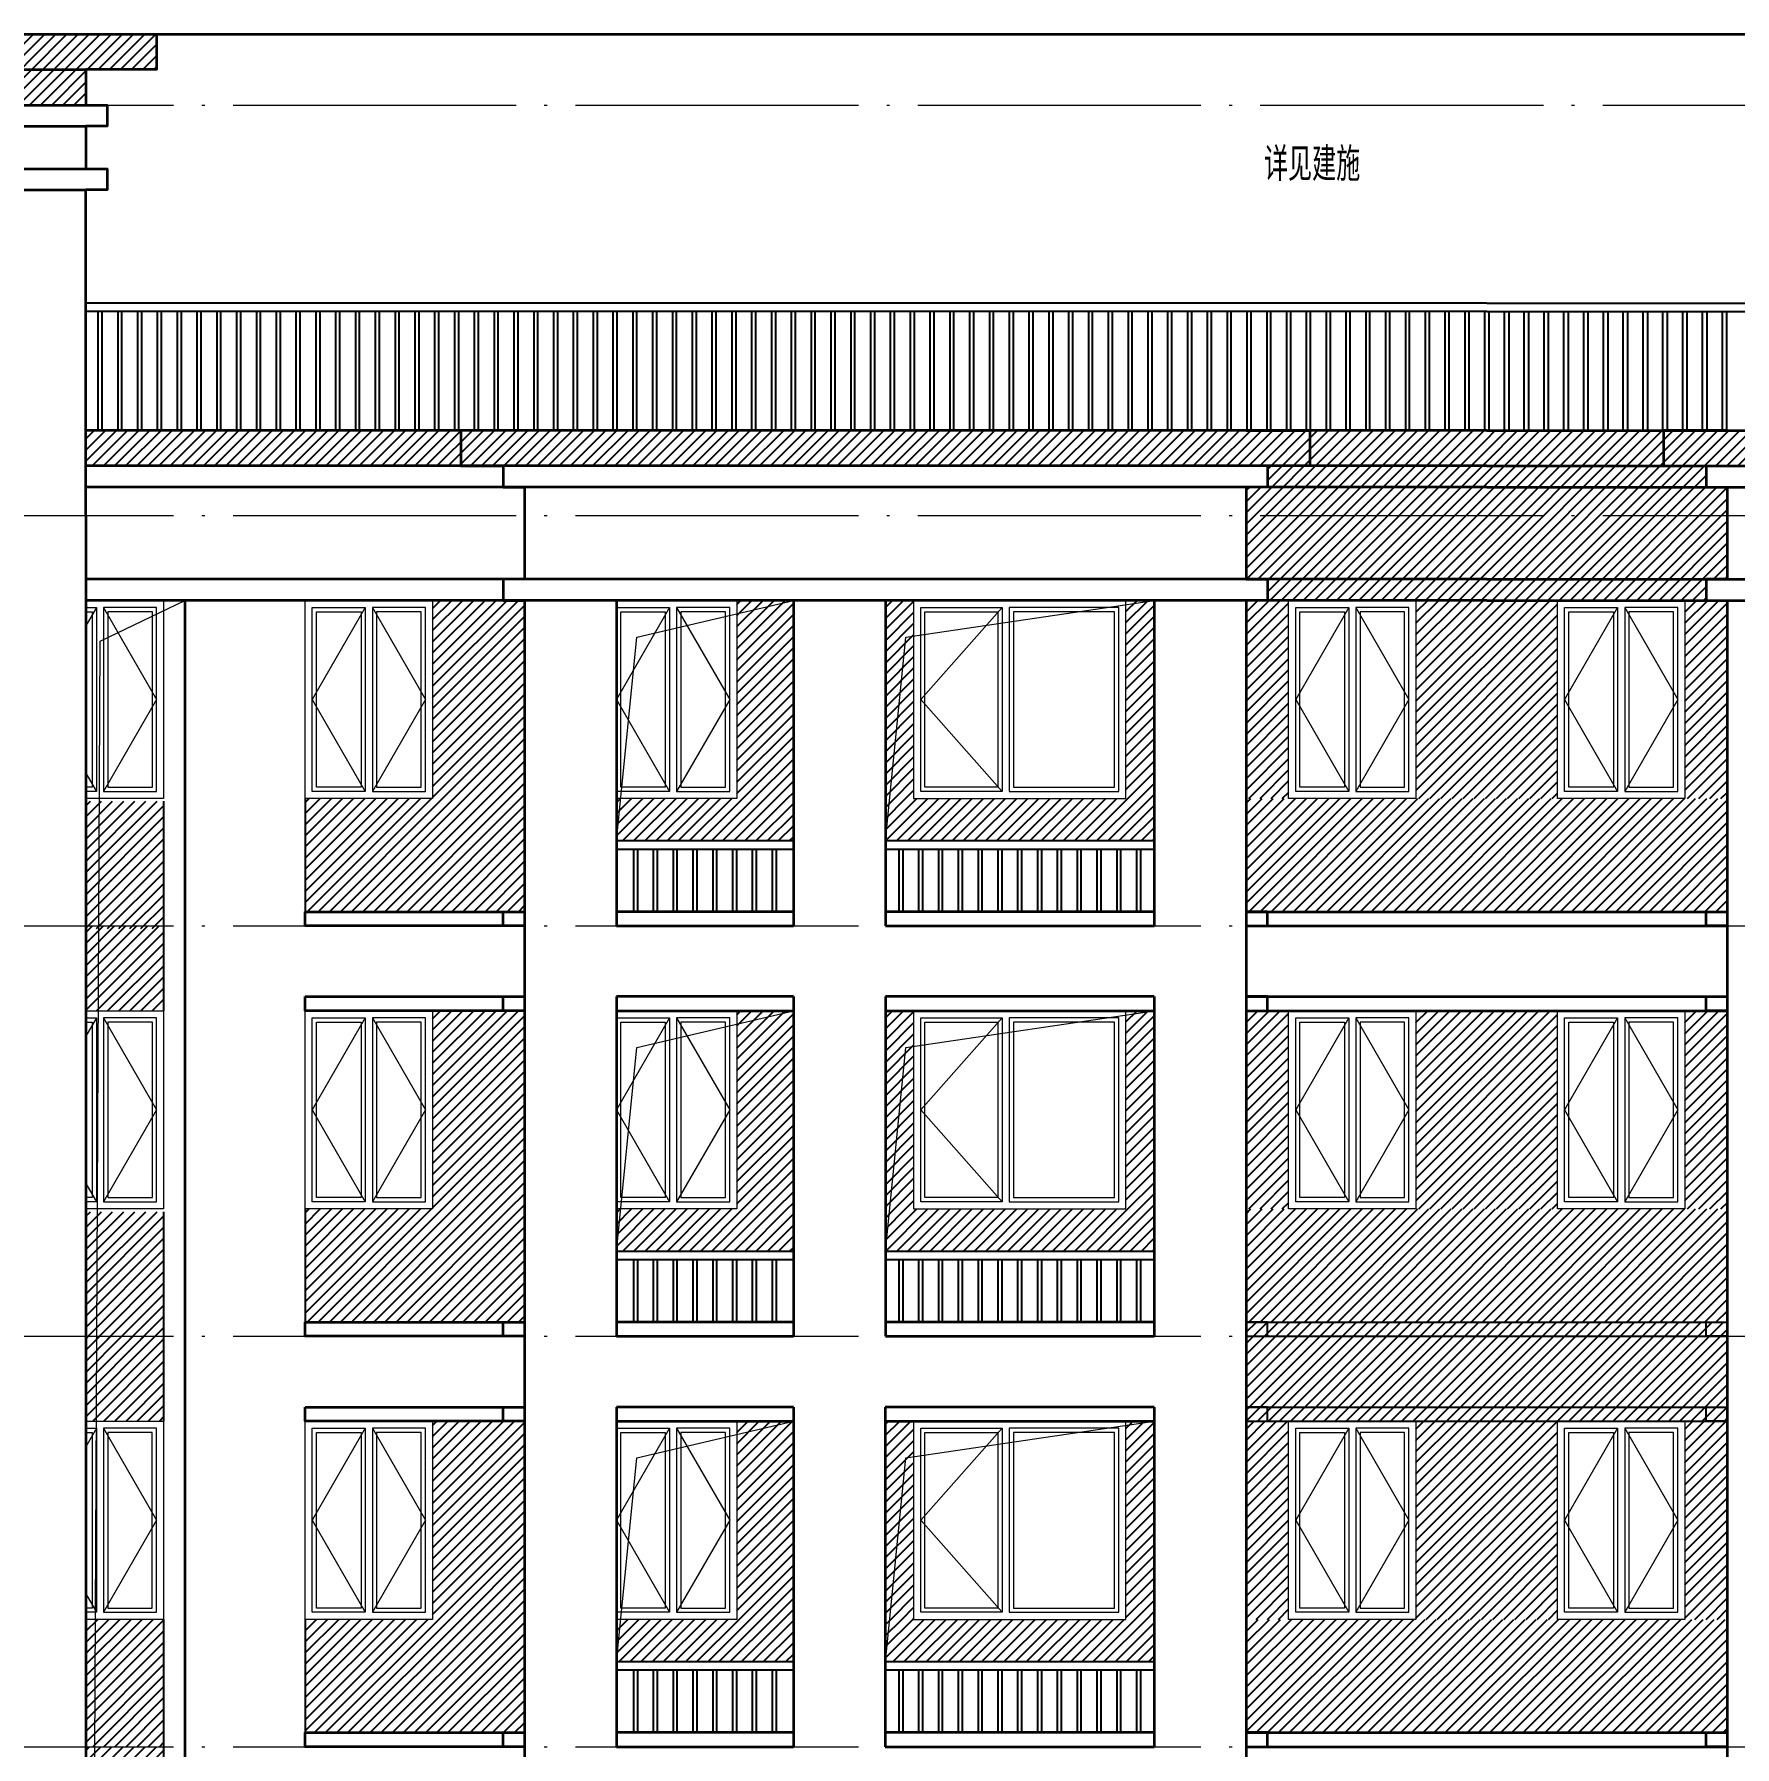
# Model space of a CAD drawing. Extents: x 27938 to 983267, y -209821 to 1628073.
# Drawn here: x 696552 to 708569, y 60740 to 72840 of the extents above; entities that cross this region are included whole.
import ezdxf
from ezdxf.xclip import XClip

# ---------------------------------------------------------------- set-up
doc = ezdxf.new("R2010")
doc.units = 0
doc.header["$LTSCALE"] = 1000
doc.header["$MEASUREMENT"] = 0
doc.header["$XCLIPFRAME"] = 0
doc.linetypes.add('DOTE', pattern=[2.42, 2, -0.2, 0.02, -0.2])
for name, color, linetype in [('3-剖面填充（细）', 250, 'Continuous'), ('PUB_TEXT', 4, 'Continuous'), ('Stair-栏杆', 142, 'Continuous')]:
    doc.layers.add(name, color=color, linetype=linetype)
for name, color, linetype, lineweight in [('DOTE', 19, 'DOTE', 9), ('WINDOW', 144, 'Continuous', 15), ('立面-中轮廓线', 213, 'Continuous', 35), ('立面-普通轮廓', 7, 'Continuous', 18), ('立面-洞口示意', 152, 'Continuous', 13), ('立面-窗开启线', 250, 'Continuous', 13)]:
    doc.layers.add(name, color=color, linetype=linetype, lineweight=lineweight)
doc.styles.add('_TCH_AXIS', font='COMPLEX', dxfattribs={"bigfont": 'GBCBIG'})
pattern_1 = [(45, (223561.654, -4e-12), (-39.2886205, 39.2886205), [])]
pattern_2 = [(45, (223511.654, -4e-12), (-39.2886205, 39.2886205), [])]
pattern_3 = [(45, (169682.19, 34164.28), (-39.2886205, 39.2886205), [])]
pattern_4 = [(45, (169632.19, 34164.28), (-39.2886205, 39.2886205), [])]
pattern_5 = [(45, (169682.19, 31264.28), (-39.2886205, 39.2886205), [])]
pattern_6 = [(45, (169632.19, 31264.28), (-39.2886205, 39.2886205), [])]
pattern_7 = [(45, (259150.035, 23764.28), (-39.2886205, 39.2886205), [])]

# ---------------------------------------------------------------- blocks, each defined once
blk = doc.blocks.new('A$C318717E3')
at = {"layer": 'WINDOW'}
for points in [[(50, 1350), (425, 1350), (425, 50), (50, 50)], [(850, 1350), (475, 1350), (475, 50), (850, 50)]]:
    blk.add_lwpolyline(points, close=True, dxfattribs=at)
at = {"layer": 'WINDOW', "color": 250}
for points in [[(80, 1320), (395, 1320), (395, 80), (80, 80)], [(820, 1320), (505, 1320), (505, 80), (820, 80)]]:
    blk.add_lwpolyline(points, close=True, dxfattribs=at)
at = {"layer": '立面-普通轮廓'}
blk.add_lwpolyline([(0, 1400), (900, 1400), (900, 0), (0, 0)], close=True, dxfattribs=at)
at = {"layer": '立面-窗开启线', "color": 251, "ltscale": 0.5, "true_color": 0x636466}
for points in [[(425, 1350), (50, 700), (425, 50)], [(475, 1350), (850, 700), (475, 50)]]:
    blk.add_lwpolyline(points, dxfattribs=at)
blk = doc.blocks.new('A$C1F9D7F8A')
at = {"layer": 'WINDOW'}
for points in [[(-1450, 1350), (-875, 1350), (-875, 50), (-1450, 50)], [(-50, 1350), (-825, 1350), (-825, 50), (-50, 50)]]:
    blk.add_lwpolyline(points, close=True, dxfattribs=at)
at = {"layer": 'WINDOW', "color": 250}
for points in [[(-1420, 1320), (-905, 1320), (-905, 80), (-1420, 80)], [(-80, 1320), (-795, 1320), (-795, 80), (-80, 80)]]:
    blk.add_lwpolyline(points, close=True, dxfattribs=at)
at = {"layer": '立面-普通轮廓'}
blk.add_lwpolyline([(0, 1400), (-1500, 1400), (-1500, 0), (0, 0)], close=True, dxfattribs=at)
at = {"layer": '立面-窗开启线', "color": 251, "ltscale": 0.5, "true_color": 0x636466}
blk.add_lwpolyline([(-875, 1350), (-1450, 700), (-875, 50)], dxfattribs=at)
blk = doc.blocks.new('HFHFHTFHFHTF')
at = {"layer": 'Stair-栏杆'}
for p, q in [((755796, 32976), (754546, 32976)), ((755796, 32916), (754546, 32916)), ((758346, 32976), (756446, 32976)), ((758346, 32916), (756446, 32916))]:
    blk.add_line(p, q, dxfattribs=at)
for points in [[(754666, 32916), (754666, 32476)], [(754696, 32476), (754696, 32916)], [(754806, 32916), (754806, 32476)], [(754836, 32476), (754836, 32916)], [(754946, 32916), (754946, 32476)], [(754976, 32476), (754976, 32916)], [(755086, 32916), (755086, 32476)], [(755116, 32476), (755116, 32916)], [(755226, 32916), (755226, 32476)], [(755256, 32476), (755256, 32916)], [(755366, 32916), (755366, 32476)], [(755396, 32476), (755396, 32916)], [(755506, 32916), (755506, 32476)], [(755536, 32476), (755536, 32916)], [(755646, 32916), (755646, 32476)], [(755676, 32476), (755676, 32916)], [(756541, 32916), (756541, 32476)], [(756571, 32476), (756571, 32916)], [(756681, 32916), (756681, 32476)], [(756711, 32476), (756711, 32916)], [(756821, 32916), (756821, 32476)], [(756851, 32476), (756851, 32916)], [(756961, 32916), (756961, 32476)], [(756991, 32476), (756991, 32916)], [(757101, 32916), (757101, 32476)], [(757131, 32476), (757131, 32916)], [(757241, 32916), (757241, 32476)], [(757271, 32476), (757271, 32916)], [(757381, 32916), (757381, 32476)], [(757411, 32476), (757411, 32916)], [(757521, 32916), (757521, 32476)], [(757551, 32476), (757551, 32916)], [(757661, 32916), (757661, 32476)], [(757691, 32476), (757691, 32916)], [(757801, 32916), (757801, 32476)], [(757831, 32476), (757831, 32916)], [(757941, 32916), (757941, 32476)], [(757971, 32476), (757971, 32916)], [(758081, 32916), (758081, 32476)], [(758111, 32476), (758111, 32916)], [(758221, 32916), (758221, 32476)], [(758251, 32476), (758251, 32916)]]:
    blk.add_lwpolyline(points, dxfattribs=at)
at = {"layer": '立面-中轮廓线'}
for p, q in [((750796, 35276), (750796, 32376)), ((750796, 35276), (750796, 32376)), ((751496, 35276), (751496, 32376)), ((753896, 35276), (753896, 32376)), ((758996, 35276), (758996, 32376)), ((762396, 35276), (762396, 32376)), ((754546, 34776), (754546, 32376)), ((755796, 34776), (755796, 32376)), ((756446, 34776), (756446, 32376)), ((758346, 34776), (758346, 32376))]:
    blk.add_line(p, q, dxfattribs=at)
for points in [[(752346, 34776), (753896, 34776), (753896, 34676), (752346, 34676)], [(752346, 32476), (753896, 32476), (753896, 32376), (752346, 32376)]]:
    blk.add_lwpolyline(points, close=True, dxfattribs=at)
for points in [[(753896, 34676), (753746, 34676), (753746, 34776), (753896, 34776)], [(755796, 34776), (754546, 34776)], [(758346, 34776), (756446, 34776)], [(754546, 34676), (755796, 34676)], [(756446, 34676), (758346, 34676)], [(753896, 32376), (753746, 32376), (753746, 32476), (753896, 32476)], [(755796, 32476), (754546, 32476)], [(758346, 32476), (756446, 32476)], [(754546, 32376), (755796, 32376)], [(756446, 32376), (758346, 32376)]]:
    blk.add_lwpolyline(points, dxfattribs=at)
ref = blk.add_blockref('A$C318717E3', (750446, 33276))
XClip(ref).set_block_clipping_path([(350.003404679, 0), (900.0002853817, 1400)])
for name, p in [('A$C318717E3', (752346, 33276)), ('A$C1F9D7F8A', (758146, 33276)), ('A$C318717E3', (759296, 33276)), ('A$C318717E3', (761196, 33276))]:
    blk.add_blockref(name, p)
ref = blk.add_blockref('A$C318717E3', (754496, 33276))
XClip(ref).set_block_clipping_path([(50.0002852819, 0), (900.0002853817, 1399.9999999998)])
blk = doc.blocks.new('GDFGDGRDGDDDWED')
at = {"layer": '3-剖面填充（细）'}
h = blk.add_hatch(dxfattribs=at)
h.set_pattern_fill('ANSI31', color=256, scale=35)
h.set_pattern_definition([(45, (224860.073, 1423), (-39.2886205, 39.2886205), [])])
h.paths.add_polyline_path([(750796, 35276), (751346, 35276), (751346, 34676), (750796, 34676)])
h = blk.add_hatch(dxfattribs=at)
h.set_pattern_fill('ANSI31', color=256, scale=35)
h.set_pattern_definition(pattern_2)
h.paths.add_polyline_path([(753896, 33276), (753246, 33276), (753246, 34676), (753896, 34676)])
h = blk.add_hatch(dxfattribs=at)
h.set_pattern_fill('ANSI31', color=256, scale=35)
h.set_pattern_definition(pattern_2)
h.paths.add_polyline_path([(755796, 33276), (755396, 33276), (755396, 34676), (755796, 34676)])
h = blk.add_hatch(dxfattribs=at)
h.set_pattern_fill('ANSI31', color=256, scale=35)
h.set_pattern_definition(pattern_1)
h.paths.add_polyline_path([(756646, 33276), (756446, 33276), (756446, 34676), (756646, 34676)])
h = blk.add_hatch(dxfattribs=at)
h.set_pattern_fill('ANSI31', color=256, scale=35)
h.set_pattern_definition(pattern_1)
h.paths.add_polyline_path([(758346, 33276), (758146, 33276), (758146, 34676), (758346, 34676)])
h = blk.add_hatch(dxfattribs=at)
h.set_pattern_fill('ANSI31', color=256, scale=35)
h.set_pattern_definition([(45, (216010.17, -77), (-39.2886205, 39.2886205), [])])
h.paths.add_polyline_path([(759296, 33276), (758996, 33276), (758996, 34676), (759296, 34676)])
h = blk.add_hatch(dxfattribs=at)
h.set_pattern_fill('ANSI31', color=256, scale=35)
h.set_pattern_definition([(45, (217210.075, -77), (-39.2886205, 39.2886205), [])])
h.paths.add_polyline_path([(761197, 33276), (760196, 33276), (760196, 34676), (761196, 34676)])
h = blk.add_hatch(dxfattribs=at)
h.set_pattern_fill('ANSI31', color=256, scale=35)
h.set_pattern_definition([(45, (219110.29, -77), (-39.2886205, 39.2886205), [])])
h.paths.add_polyline_path([(762396, 33276), (762097, 33276), (762096, 34676), (762396, 34676)])
h = blk.add_hatch(dxfattribs=at)
h.set_pattern_fill('ANSI31', color=256, scale=35)
h.set_pattern_definition([(45, (224860.073, -877), (-39.2886205, 39.2886205), [])])
h.paths.add_polyline_path([(751346, 32376), (750796, 32376), (750796, 33276), (751346, 33276)])
h = blk.add_hatch(dxfattribs=at)
h.set_pattern_fill('ANSI31', color=256, scale=35)
h.set_pattern_definition(pattern_2)
h.paths.add_polyline_path([(753896, 32476), (752346, 32476), (752346, 33276), (753896, 33276)])
h = blk.add_hatch(dxfattribs=at)
h.set_pattern_fill('ANSI31', color=256, scale=35)
h.set_pattern_definition(pattern_2)
h.paths.add_polyline_path([(755796, 32976), (754546, 32976), (754546, 33276), (755796, 33276)])
h = blk.add_hatch(dxfattribs=at)
h.set_pattern_fill('ANSI31', color=256, scale=35)
h.set_pattern_definition(pattern_1)
h.paths.add_polyline_path([(758346, 32976), (756446, 32976), (756446, 33276), (758346, 33276)])
h = blk.add_hatch(dxfattribs=at)
h.set_pattern_fill('ANSI31', color=256, scale=35)
h.set_pattern_definition([(45, (216010.17, -877), (-39.2886205, 39.2886205), [])])
h.paths.add_polyline_path([(762396, 32476), (758996, 32476), (758996, 33276), (762396, 33276)])
for p, q in [((751346, 35276), (751346, 34676)), ((751346, 33276), (751346, 32376)), ((752346, 33276), (752346, 32476))]:
    blk.add_line(p, q, dxfattribs=at)

msp = doc.modelspace()

# ---------------------------------------------------------------- hatches: boundary and pattern name
at = {"layer": '3-剖面填充（细）'}
h = msp.add_hatch(dxfattribs=at)
h.set_pattern_fill('ANSI31', color=256, scale=35)
h.set_pattern_definition([(45, (269250.03, 26564.28), (-39.2886205, 39.2886205), [])])
h.paths.add_polyline_path([(692316.6, 72340.3), (696916.6, 72340.3), (696916.6, 72590.3), (697416.6, 72590.3), (697416.6, 72840.3), (691816.6, 72840.3), (691816.6, 72590.3), (692316.6, 72590.3)])
h = msp.add_hatch(dxfattribs=at)
h.set_pattern_fill('ANSI31', color=256, scale=35)
h.set_pattern_definition(pattern_7)
h.paths.add_polyline_path([(696916.6, 70040.3), (696916.6, 69790.3), (696916.6, 69790.3)])
h.paths.add_polyline_path([(696916.6, 69790.3), (705266.6, 69790.3), (705266.6, 69640.3), (705116.6, 69640.3), (705116.6, 68990.3), (705266.6, 68990.3), (705266.6, 68840.3), (706816.6, 68840.3), (706816.6, 70040.3), (696916.6, 70040.3)])
h = msp.add_hatch(dxfattribs=at)
h.set_pattern_fill('ANSI31', color=256, scale=35)
h.set_pattern_definition(pattern_7)
h.paths.add_polyline_path([(716716.6, 70040.3), (716716.6, 69790.3), (716716.6, 69790.3)])
h.paths.add_polyline_path([(708366.6, 68840.3), (708366.6, 68990.3), (708516.6, 68990.3), (708516.6, 69640.3), (708366.6, 69640.3), (708366.6, 69790.3), (716716.6, 69790.3), (716716.6, 70040.3), (706816.6, 70040.3), (706816.6, 68840.3)])
h = msp.add_hatch(dxfattribs=at)
h.set_pattern_fill('ANSI31', color=256, scale=35)
h.set_pattern_definition(pattern_4)
h.paths.add_polyline_path([(700016.6, 67440.3), (699366.6, 67440.3), (699366.6, 68840.3), (700016.6, 68840.3)])
h = msp.add_hatch(dxfattribs=at)
h.set_pattern_fill('ANSI31', color=256, scale=35)
h.set_pattern_definition(pattern_4)
h.paths.add_polyline_path([(701916.6, 67440.3), (701516.5, 67440.3), (701516.5, 68840.3), (701916.6, 68840.3)])
h = msp.add_hatch(dxfattribs=at)
h.set_pattern_fill('ANSI31', color=256, scale=35)
h.set_pattern_definition(pattern_3)
h.paths.add_polyline_path([(702766.6, 67440.3), (702566.6, 67440.3), (702566.6, 68840.3), (702766.6, 68840.3)])
h = msp.add_hatch(dxfattribs=at)
h.set_pattern_fill('ANSI31', color=256, scale=35)
h.set_pattern_definition(pattern_3)
h.paths.add_polyline_path([(704466.6, 67440.3), (704266.6, 67440.3), (704266.6, 68840.3), (704466.6, 68840.3)])
h = msp.add_hatch(dxfattribs=at)
h.set_pattern_fill('ANSI31', color=256, scale=35)
h.set_pattern_definition([(45, (162130.71, 34087.28), (-39.2886205, 39.2886205), [])])
h.paths.add_polyline_path([(705416.9, 67440.3), (705117, 67440.3), (705116.2, 68840.3), (705416.1, 68840.3)])
h = msp.add_hatch(dxfattribs=at)
h.set_pattern_fill('ANSI31', color=256, scale=35)
h.set_pattern_definition([(45, (163330.614, 34087.28), (-39.2886205, 39.2886205), [])])
h.paths.add_polyline_path([(707317.1, 67440.3), (706316.9, 67440.3), (706316.1, 68840.3), (707316.3, 68840.3)])
h = msp.add_hatch(dxfattribs=at)
h.set_pattern_fill('ANSI31', color=256, scale=35)
h.set_pattern_definition([(45, (165230.826, 34087.28), (-39.2886205, 39.2886205), [])])
h.paths.add_polyline_path([(708517, 67440.3), (708217.1, 67440.3), (708216.3, 68840.3), (708516.2, 68840.3)])
h = msp.add_hatch(dxfattribs=at)
h.set_pattern_fill('ANSI31', color=256, scale=35)
h.set_pattern_definition([(45, (170980.61, 33267.653), (-39.2886205, 39.2886205), [])])
h.paths.add_polyline_path([(697467, 66520.7), (696917, 66520.7), (696916.2, 67420.7), (697466.2, 67420.7)])
h = msp.add_hatch(dxfattribs=at)
h.set_pattern_fill('ANSI31', color=256, scale=35)
h.set_pattern_definition(pattern_4)
h.paths.add_polyline_path([(700016.6, 66640.3), (698466.6, 66640.3), (698466.6, 67440.3), (700016.6, 67440.3)])
h = msp.add_hatch(dxfattribs=at)
h.set_pattern_fill('ANSI31', color=256, scale=35)
h.set_pattern_definition(pattern_4)
h.paths.add_polyline_path([(701916.6, 67140.3), (700666.5, 67140.3), (700666.5, 67440.3), (701916.6, 67440.3)])
h = msp.add_hatch(dxfattribs=at)
h.set_pattern_fill('ANSI31', color=256, scale=35)
h.set_pattern_definition(pattern_3)
h.paths.add_polyline_path([(704466.6, 67140.3), (702566.6, 67140.3), (702566.6, 67440.3), (704466.6, 67440.3)])
h = msp.add_hatch(dxfattribs=at)
h.set_pattern_fill('ANSI31', color=256, scale=35)
h.set_pattern_definition([(45, (162130.71, 33287.28), (-39.2886205, 39.2886205), [])])
h.paths.add_polyline_path([(708517, 66640.3), (705117, 66640.3), (705116.2, 67440.3), (708516.2, 67440.3)])
h = msp.add_hatch(dxfattribs=at)
h.set_pattern_fill('ANSI31', color=256, scale=35)
h.set_pattern_definition([(45, (170980.61, 32687.28), (-39.2886205, 39.2886205), [])])
h.paths.add_polyline_path([(696916.3, 66540.3), (697466.5, 66540.3), (697467, 65940.3), (696916.9, 65940.3)])
h = msp.add_hatch(dxfattribs=at)
h.set_pattern_fill('ANSI31', color=256, scale=35)
h.set_pattern_definition(pattern_6)
h.paths.add_polyline_path([(700016.6, 64540.3), (699366.6, 64540.3), (699366.6, 65940.3), (700016.6, 65940.3)])
h = msp.add_hatch(dxfattribs=at)
h.set_pattern_fill('ANSI31', color=256, scale=35)
h.set_pattern_definition(pattern_6)
h.paths.add_polyline_path([(701916.6, 64540.3), (701516.5, 64540.3), (701516.5, 65940.3), (701916.6, 65940.3)])
h = msp.add_hatch(dxfattribs=at)
h.set_pattern_fill('ANSI31', color=256, scale=35)
h.set_pattern_definition(pattern_5)
h.paths.add_polyline_path([(702766.6, 64540.3), (702566.6, 64540.3), (702566.6, 65940.3), (702766.6, 65940.3)])
h = msp.add_hatch(dxfattribs=at)
h.set_pattern_fill('ANSI31', color=256, scale=35)
h.set_pattern_definition(pattern_5)
h.paths.add_polyline_path([(704466.6, 64540.3), (704266.6, 64540.3), (704266.6, 65940.3), (704466.6, 65940.3)])
h = msp.add_hatch(dxfattribs=at)
h.set_pattern_fill('ANSI31', color=256, scale=35)
h.set_pattern_definition([(45, (162130.71, 31187.28), (-39.2886205, 39.2886205), [])])
h.paths.add_polyline_path([(705416.9, 64540.3), (705117, 64540.3), (705116.2, 65940.3), (705416.1, 65940.3)])
h = msp.add_hatch(dxfattribs=at)
h.set_pattern_fill('ANSI31', color=256, scale=35)
h.set_pattern_definition([(45, (163330.614, 31187.28), (-39.2886205, 39.2886205), [])])
h.paths.add_polyline_path([(707317.1, 64540.3), (706316.9, 64540.3), (706316.1, 65940.3), (707316.3, 65940.3)])
h = msp.add_hatch(dxfattribs=at)
h.set_pattern_fill('ANSI31', color=256, scale=35)
h.set_pattern_definition([(45, (165230.826, 31187.28), (-39.2886205, 39.2886205), [])])
h.paths.add_polyline_path([(708517, 64540.3), (708217.1, 64540.3), (708216.3, 65940.3), (708516.2, 65940.3)])
h = msp.add_hatch(dxfattribs=at)
h.set_pattern_fill('ANSI31', color=256, scale=35)
h.set_pattern_definition([(45, (170980.61, 30367.653), (-39.2886205, 39.2886205), [])])
h.paths.add_polyline_path([(697467, 63620.7), (696917, 63620.7), (696916.2, 64520.7), (697466.2, 64520.7)])
h = msp.add_hatch(dxfattribs=at)
h.set_pattern_fill('ANSI31', color=256, scale=35)
h.set_pattern_definition(pattern_6)
h.paths.add_polyline_path([(700016.6, 63740.3), (698466.6, 63740.3), (698466.6, 64540.3), (700016.6, 64540.3)])
h = msp.add_hatch(dxfattribs=at)
h.set_pattern_fill('ANSI31', color=256, scale=35)
h.set_pattern_definition(pattern_6)
h.paths.add_polyline_path([(701916.6, 64240.3), (700666.5, 64240.3), (700666.5, 64540.3), (701916.6, 64540.3)])
h = msp.add_hatch(dxfattribs=at)
h.set_pattern_fill('ANSI31', color=256, scale=35)
h.set_pattern_definition(pattern_5)
h.paths.add_polyline_path([(704466.6, 64240.3), (702566.6, 64240.3), (702566.6, 64540.3), (704466.6, 64540.3)])
h = msp.add_hatch(dxfattribs=at)
h.set_pattern_fill('ANSI31', color=256, scale=35)
h.set_pattern_definition([(45, (162130.71, 30387.28), (-39.2886205, 39.2886205), [])])
h.paths.add_polyline_path([(708517, 63740.3), (705117, 63740.3), (705116.2, 64540.3), (708516.2, 64540.3)])
h = msp.add_hatch(dxfattribs=at)
h.set_pattern_fill('ANSI31', color=256, scale=35)
h.set_pattern_definition([(45, (169032.174, 33464.28), (-39.2886205, 39.2886205), [])])
h.paths.add_polyline_path([(705116.6, 63040.3), (708516.6, 63040.3), (708516.6, 63740.3), (705116.6, 63740.3)])

# ---------------------------------------------------------------- linework, layer by layer
for p, q in [((698466.6, 67440.3), (698466.6, 66640.3)), ((698466.6, 64540.3), (698466.6, 63740.3))]:
    msp.add_line(p, q)
at = {"color": 7}
for p, q in [((705116.6, 63740.3), (708516.6, 63740.3)), ((705116.6, 63640.3), (708516.6, 63640.3)), ((705116.6, 63140.3), (708516.6, 63140.3)), ((705116.6, 63040.3), (708516.6, 63040.3))]:
    msp.add_line(p, q, dxfattribs=at)
for points in [[(705116.6, 63640.3), (705266.6, 63640.3), (705266.6, 63740.3), (705116.6, 63740.3)], [(708516.6, 63640.3), (708366.6, 63640.3), (708366.6, 63740.3), (708516.6, 63740.3)], [(705116.6, 63040.3), (705266.6, 63040.3), (705266.6, 63140.3), (705116.6, 63140.3)], [(708516.6, 63040.3), (708366.6, 63040.3), (708366.6, 63140.3), (708516.6, 63140.3)]]:
    msp.add_lwpolyline(points, dxfattribs=at)
at = {"layer": '3-剖面填充（细）'}
for p, q in [((697466.6, 67420.7), (697466.6, 66520.7)), ((697466.6, 66540.3), (697466.6, 65940.3)), ((697466.6, 64520.7), (697466.6, 63620.7))]:
    msp.add_line(p, q, dxfattribs=at)
at = {"layer": 'DOTE', "linetype": 'DOTE'}
for p, q in [((681016.6, 72340.3), (732616.6, 72340.3)), ((681016.6, 69440.3), (732616.6, 69440.3)), ((681016.6, 69440.3), (732616.6, 69440.3)), ((681016.6, 66540.3), (732616.6, 66540.3)), ((681016.6, 63640.3), (732616.6, 63640.3)), ((681016.6, 60740.3), (732616.6, 60740.3))]:
    msp.add_line(p, q, dxfattribs=at)
at = {"layer": 'Stair-栏杆'}
for p, q in [((706816.6, 70940.3), (696916.6, 70940.3)), ((706816.6, 70940.3), (716716.6, 70940.3)), ((706816.6, 70880.3), (696916.6, 70880.3)), ((706816.6, 70880.3), (716716.6, 70880.3)), ((701916.6, 67140.3), (700666.5, 67140.3)), ((701916.6, 67080.3), (700666.5, 67080.3)), ((704466.6, 67140.3), (702566.6, 67140.3)), ((704466.6, 67080.3), (702566.6, 67080.3)), ((701916.6, 64240.3), (700666.5, 64240.3)), ((701916.6, 64180.3), (700666.5, 64180.3)), ((704466.6, 64240.3), (702566.6, 64240.3)), ((704466.6, 64180.3), (702566.6, 64180.3))]:
    msp.add_line(p, q, dxfattribs=at)
for points in [[(697001.6, 70880.3), (697001.6, 70040.3)], [(697031.6, 70040.3), (697031.6, 70880.3)], [(697141.6, 70880.3), (697141.6, 70040.3)], [(697171.6, 70040.3), (697171.6, 70880.3)], [(697281.6, 70880.3), (697281.6, 70040.3)], [(697311.6, 70040.3), (697311.6, 70880.3)], [(697421.6, 70880.3), (697421.6, 70040.3)], [(697451.6, 70040.3), (697451.6, 70880.3)], [(697561.6, 70880.3), (697561.6, 70040.3)], [(697591.6, 70040.3), (697591.6, 70880.3)], [(697701.6, 70880.3), (697701.6, 70040.3)], [(697731.6, 70040.3), (697731.6, 70880.3)], [(697841.6, 70880.3), (697841.6, 70040.3)], [(697871.6, 70040.3), (697871.6, 70880.3)], [(697981.6, 70880.3), (697981.6, 70040.3)], [(698011.6, 70040.3), (698011.6, 70880.3)], [(698121.6, 70880.3), (698121.6, 70040.3)], [(698151.6, 70040.3), (698151.6, 70880.3)], [(698261.6, 70880.3), (698261.6, 70040.3)], [(698291.6, 70040.3), (698291.6, 70880.3)], [(698401.6, 70880.3), (698401.6, 70040.3)], [(698431.6, 70040.3), (698431.6, 70880.3)], [(698541.6, 70880.3), (698541.6, 70040.3)], [(698571.6, 70040.3), (698571.6, 70880.3)], [(698681.6, 70880.3), (698681.6, 70040.3)], [(698711.6, 70040.3), (698711.6, 70880.3)], [(698821.6, 70880.3), (698821.6, 70040.3)], [(698851.6, 70040.3), (698851.6, 70880.3)], [(698961.6, 70880.3), (698961.6, 70040.3)], [(698991.6, 70040.3), (698991.6, 70880.3)], [(699101.6, 70880.3), (699101.6, 70040.3)], [(699131.6, 70040.3), (699131.6, 70880.3)], [(699241.6, 70880.3), (699241.6, 70040.3)], [(699271.6, 70040.3), (699271.6, 70880.3)], [(699381.6, 70880.3), (699381.6, 70040.3)], [(699411.6, 70040.3), (699411.6, 70880.3)], [(699521.6, 70880.3), (699521.6, 70040.3)], [(699551.6, 70040.3), (699551.6, 70880.3)], [(699661.6, 70880.3), (699661.6, 70040.3)], [(699691.6, 70040.3), (699691.6, 70880.3)], [(699801.6, 70880.3), (699801.6, 70040.3)], [(699831.6, 70040.3), (699831.6, 70880.3)], [(699941.6, 70880.3), (699941.6, 70040.3)], [(699971.6, 70040.3), (699971.6, 70880.3)], [(700081.6, 70880.3), (700081.6, 70040.3)], [(700111.6, 70040.3), (700111.6, 70880.3)], [(700221.6, 70880.3), (700221.6, 70040.3)], [(700251.6, 70040.3), (700251.6, 70880.3)], [(700361.6, 70880.3), (700361.6, 70040.3)], [(700391.6, 70040.3), (700391.6, 70880.3)], [(700501.6, 70880.3), (700501.6, 70040.3)], [(700531.6, 70040.3), (700531.6, 70880.3)], [(700641.6, 70880.3), (700641.6, 70040.3)], [(700671.6, 70040.3), (700671.6, 70880.3)], [(700781.6, 70880.3), (700781.6, 70040.3)], [(700811.6, 70040.3), (700811.6, 70880.3)], [(700921.6, 70880.3), (700921.6, 70040.3)], [(700951.6, 70040.3), (700951.6, 70880.3)], [(701061.6, 70880.3), (701061.6, 70040.3)], [(701091.6, 70040.3), (701091.6, 70880.3)], [(701201.6, 70880.3), (701201.6, 70040.3)], [(701231.6, 70040.3), (701231.6, 70880.3)], [(701341.6, 70880.3), (701341.6, 70040.3)], [(701371.6, 70040.3), (701371.6, 70880.3)], [(701481.6, 70880.3), (701481.6, 70040.3)], [(701511.6, 70040.3), (701511.6, 70880.3)], [(701621.6, 70880.3), (701621.6, 70040.3)], [(701651.6, 70040.3), (701651.6, 70880.3)], [(701761.6, 70880.3), (701761.6, 70040.3)], [(701791.6, 70040.3), (701791.6, 70880.3)], [(701901.6, 70880.3), (701901.6, 70040.3)], [(701931.6, 70040.3), (701931.6, 70880.3)], [(702041.6, 70880.3), (702041.6, 70040.3)], [(702071.6, 70040.3), (702071.6, 70880.3)], [(702181.6, 70880.3), (702181.6, 70040.3)], [(702211.6, 70040.3), (702211.6, 70880.3)], [(702321.6, 70880.3), (702321.6, 70040.3)], [(702351.6, 70040.3), (702351.6, 70880.3)], [(702461.6, 70880.3), (702461.6, 70040.3)], [(702491.6, 70040.3), (702491.6, 70880.3)], [(702601.6, 70880.3), (702601.6, 70040.3)], [(702631.6, 70040.3), (702631.6, 70880.3)], [(702741.6, 70880.3), (702741.6, 70040.3)], [(702771.6, 70040.3), (702771.6, 70880.3)], [(702881.6, 70880.3), (702881.6, 70040.3)], [(702911.6, 70040.3), (702911.6, 70880.3)], [(703021.6, 70880.3), (703021.6, 70040.3)], [(703051.6, 70040.3), (703051.6, 70880.3)], [(703161.6, 70880.3), (703161.6, 70040.3)], [(703191.6, 70040.3), (703191.6, 70880.3)], [(703301.6, 70880.3), (703301.6, 70040.3)], [(703331.6, 70040.3), (703331.6, 70880.3)], [(703441.6, 70880.3), (703441.6, 70040.3)], [(703471.6, 70040.3), (703471.6, 70880.3)], [(703581.6, 70880.3), (703581.6, 70040.3)], [(703611.6, 70040.3), (703611.6, 70880.3)], [(703721.6, 70880.3), (703721.6, 70040.3)], [(703751.6, 70040.3), (703751.6, 70880.3)], [(703861.6, 70880.3), (703861.6, 70040.3)], [(703891.6, 70040.3), (703891.6, 70880.3)], [(704001.6, 70880.3), (704001.6, 70040.3)], [(704031.6, 70040.3), (704031.6, 70880.3)], [(704141.6, 70880.3), (704141.6, 70040.3)], [(704171.6, 70040.3), (704171.6, 70880.3)], [(704281.6, 70880.3), (704281.6, 70040.3)], [(704311.6, 70040.3), (704311.6, 70880.3)], [(704421.6, 70880.3), (704421.6, 70040.3)], [(704451.6, 70040.3), (704451.6, 70880.3)], [(704561.6, 70880.3), (704561.6, 70040.3)], [(704591.6, 70040.3), (704591.6, 70880.3)], [(704701.6, 70880.3), (704701.6, 70040.3)], [(704731.6, 70040.3), (704731.6, 70880.3)], [(704841.6, 70880.3), (704841.6, 70040.3)], [(704871.6, 70040.3), (704871.6, 70880.3)], [(704981.6, 70880.3), (704981.6, 70040.3)], [(705011.6, 70040.3), (705011.6, 70880.3)], [(705121.6, 70880.3), (705121.6, 70040.3)], [(705151.6, 70040.3), (705151.6, 70880.3)], [(705261.6, 70880.3), (705261.6, 70040.3)], [(705291.6, 70040.3), (705291.6, 70880.3)], [(705401.6, 70880.3), (705401.6, 70040.3)], [(705431.6, 70040.3), (705431.6, 70880.3)], [(705541.6, 70880.3), (705541.6, 70040.3)], [(705571.6, 70040.3), (705571.6, 70880.3)], [(705681.6, 70880.3), (705681.6, 70040.3)], [(705711.6, 70040.3), (705711.6, 70880.3)], [(705821.6, 70880.3), (705821.6, 70040.3)], [(705851.6, 70040.3), (705851.6, 70880.3)], [(705961.6, 70880.3), (705961.6, 70040.3)], [(705991.6, 70040.3), (705991.6, 70880.3)], [(706101.6, 70880.3), (706101.6, 70040.3)], [(706131.6, 70040.3), (706131.6, 70880.3)], [(706241.6, 70880.3), (706241.6, 70040.3)], [(706271.6, 70040.3), (706271.6, 70880.3)], [(706381.6, 70880.3), (706381.6, 70040.3)], [(706411.6, 70040.3), (706411.6, 70880.3)], [(706521.6, 70880.3), (706521.6, 70040.3)], [(706551.6, 70040.3), (706551.6, 70880.3)], [(706661.6, 70880.3), (706661.6, 70040.3)], [(706691.6, 70040.3), (706691.6, 70880.3)], [(706801.6, 70880.3), (706801.6, 70040.3)], [(706831.6, 70880.3), (706831.6, 70040.3)], [(706941.6, 70040.3), (706941.6, 70880.3)], [(706971.6, 70880.3), (706971.6, 70040.3)], [(707081.6, 70040.3), (707081.6, 70880.3)], [(707111.6, 70880.3), (707111.6, 70040.3)], [(707221.6, 70040.3), (707221.6, 70880.3)], [(707251.6, 70880.3), (707251.6, 70040.3)], [(707361.6, 70040.3), (707361.6, 70880.3)], [(707391.6, 70880.3), (707391.6, 70040.3)], [(707501.6, 70040.3), (707501.6, 70880.3)], [(707531.6, 70880.3), (707531.6, 70040.3)], [(707641.6, 70040.3), (707641.6, 70880.3)], [(707671.6, 70880.3), (707671.6, 70040.3)], [(707781.6, 70040.3), (707781.6, 70880.3)], [(707811.6, 70880.3), (707811.6, 70040.3)], [(707921.6, 70040.3), (707921.6, 70880.3)], [(707951.6, 70880.3), (707951.6, 70040.3)], [(708061.6, 70040.3), (708061.6, 70880.3)], [(708091.6, 70880.3), (708091.6, 70040.3)], [(708201.6, 70040.3), (708201.6, 70880.3)], [(708231.6, 70880.3), (708231.6, 70040.3)], [(708341.6, 70040.3), (708341.6, 70880.3)], [(708371.6, 70880.3), (708371.6, 70040.3)], [(708481.6, 70040.3), (708481.6, 70880.3)], [(708511.6, 70880.3), (708511.6, 70040.3)], [(700786.6, 67080.3), (700786.6, 66640.3)], [(700816.6, 66640.3), (700816.6, 67080.3)], [(700926.6, 67080.3), (700926.6, 66640.3)], [(700956.6, 66640.3), (700956.6, 67080.3)], [(701066.6, 67080.3), (701066.6, 66640.3)], [(701096.6, 66640.3), (701096.6, 67080.3)], [(701206.6, 67080.3), (701206.6, 66640.3)], [(701236.6, 66640.3), (701236.6, 67080.3)], [(701346.6, 67080.3), (701346.6, 66640.3)], [(701376.6, 66640.3), (701376.6, 67080.3)], [(701486.6, 67080.3), (701486.6, 66640.3)], [(701516.6, 66640.3), (701516.6, 67080.3)], [(701626.6, 67080.3), (701626.6, 66640.3)], [(701656.6, 66640.3), (701656.6, 67080.3)], [(701766.6, 67080.3), (701766.6, 66640.3)], [(701796.6, 66640.3), (701796.6, 67080.3)], [(702661.6, 67080.3), (702661.6, 66640.3)], [(702691.6, 66640.3), (702691.6, 67080.3)], [(702801.6, 67080.3), (702801.6, 66640.3)], [(702831.6, 66640.3), (702831.6, 67080.3)], [(702941.6, 67080.3), (702941.6, 66640.3)], [(702971.6, 66640.3), (702971.6, 67080.3)], [(703081.6, 67080.3), (703081.6, 66640.3)], [(703111.6, 66640.3), (703111.6, 67080.3)], [(703221.6, 67080.3), (703221.6, 66640.3)], [(703251.6, 66640.3), (703251.6, 67080.3)], [(703361.6, 67080.3), (703361.6, 66640.3)], [(703391.6, 66640.3), (703391.6, 67080.3)], [(703501.6, 67080.3), (703501.6, 66640.3)], [(703531.6, 66640.3), (703531.6, 67080.3)], [(703641.6, 67080.3), (703641.6, 66640.3)], [(703671.6, 66640.3), (703671.6, 67080.3)], [(703781.6, 67080.3), (703781.6, 66640.3)], [(703811.6, 66640.3), (703811.6, 67080.3)], [(703921.6, 67080.3), (703921.6, 66640.3)], [(703951.6, 66640.3), (703951.6, 67080.3)], [(704061.6, 67080.3), (704061.6, 66640.3)], [(704091.6, 66640.3), (704091.6, 67080.3)], [(704201.6, 67080.3), (704201.6, 66640.3)], [(704231.6, 66640.3), (704231.6, 67080.3)], [(704341.6, 67080.3), (704341.6, 66640.3)], [(704371.6, 66640.3), (704371.6, 67080.3)], [(700786.6, 64180.3), (700786.6, 63740.3)], [(700816.6, 63740.3), (700816.6, 64180.3)], [(700926.6, 64180.3), (700926.6, 63740.3)], [(700956.6, 63740.3), (700956.6, 64180.3)], [(701066.6, 64180.3), (701066.6, 63740.3)], [(701096.6, 63740.3), (701096.6, 64180.3)], [(701206.6, 64180.3), (701206.6, 63740.3)], [(701236.6, 63740.3), (701236.6, 64180.3)], [(701346.6, 64180.3), (701346.6, 63740.3)], [(701376.6, 63740.3), (701376.6, 64180.3)], [(701486.6, 64180.3), (701486.6, 63740.3)], [(701516.6, 63740.3), (701516.6, 64180.3)], [(701626.6, 64180.3), (701626.6, 63740.3)], [(701656.6, 63740.3), (701656.6, 64180.3)], [(701766.6, 64180.3), (701766.6, 63740.3)], [(701796.6, 63740.3), (701796.6, 64180.3)], [(702661.6, 64180.3), (702661.6, 63740.3)], [(702691.6, 63740.3), (702691.6, 64180.3)], [(702801.6, 64180.3), (702801.6, 63740.3)], [(702831.6, 63740.3), (702831.6, 64180.3)], [(702941.6, 64180.3), (702941.6, 63740.3)], [(702971.6, 63740.3), (702971.6, 64180.3)], [(703081.6, 64180.3), (703081.6, 63740.3)], [(703111.6, 63740.3), (703111.6, 64180.3)], [(703221.6, 64180.3), (703221.6, 63740.3)], [(703251.6, 63740.3), (703251.6, 64180.3)], [(703361.6, 64180.3), (703361.6, 63740.3)], [(703391.6, 63740.3), (703391.6, 64180.3)], [(703501.6, 64180.3), (703501.6, 63740.3)], [(703531.6, 63740.3), (703531.6, 64180.3)], [(703641.6, 64180.3), (703641.6, 63740.3)], [(703671.6, 63740.3), (703671.6, 64180.3)], [(703781.6, 64180.3), (703781.6, 63740.3)], [(703811.6, 63740.3), (703811.6, 64180.3)], [(703921.6, 64180.3), (703921.6, 63740.3)], [(703951.6, 63740.3), (703951.6, 64180.3)], [(704061.6, 64180.3), (704061.6, 63740.3)], [(704091.6, 63740.3), (704091.6, 64180.3)], [(704201.6, 64180.3), (704201.6, 63740.3)], [(704231.6, 63740.3), (704231.6, 64180.3)], [(704341.6, 64180.3), (704341.6, 63740.3)], [(704371.6, 63740.3), (704371.6, 64180.3)]]:
    msp.add_lwpolyline(points, dxfattribs=at)
at = {"layer": '立面-中轮廓线', "color": 2}
for p, q in [((692316.6, 72840.3), (696916.6, 72840.3)), ((692316.6, 72590.3), (696916.6, 72590.3)), ((692316.6, 72340.3), (696916.6, 72340.3)), ((692316.6, 72190.3), (696916.6, 72190.3)), ((692316.6, 71890.3), (696916.6, 71890.3)), ((692316.6, 71740.3), (696916.6, 71740.3)), ((706816.6, 70040.3), (696916.6, 70040.3)), ((706816.6, 70040.3), (716716.6, 70040.3)), ((706816.6, 69790.3), (696916.6, 69790.3)), ((706816.6, 69790.3), (716716.6, 69790.3)), ((706816.6, 69640.3), (696916.6, 69640.3)), ((706816.6, 69640.3), (716716.6, 69640.3)), ((706816.6, 68990.3), (696916.6, 68990.3)), ((706816.6, 68990.3), (716716.6, 68990.3)), ((706816.6, 68840.3), (696916.6, 68840.3)), ((706816.6, 68840.3), (716716.6, 68840.3))]:
    msp.add_line(p, q, dxfattribs=at)
at = {"layer": '立面-中轮廓线', "color": 251, "true_color": 0x636466}
msp.add_line((697416.6, 72840.3), (716216.6, 72840.3), dxfattribs=at)
at = {"layer": '立面-中轮廓线'}
for p, q in [((696916.6, 69440.3), (696916.6, 71740.3)), ((696916.6, 69440.3), (696916.6, 66540.3)), ((696916.6, 69440.3), (696916.6, 66540.3)), ((697616.6, 68840.3), (697616.6, 66540.3)), ((700016.6, 68840.3), (700016.6, 66540.3)), ((700666.5, 68840.3), (700666.5, 66540.3)), ((701916.6, 68840.3), (701916.6, 66540.3)), ((702566.6, 68840.3), (702566.6, 66540.3)), ((704466.6, 68840.3), (704466.6, 66540.3)), ((705116.6, 68840.3), (705116.6, 66540.3)), ((708516.6, 68840.3), (708516.6, 66540.3)), ((705116.6, 66640.3), (708516.6, 66640.3)), ((696916.6, 66540.3), (696916.6, 63640.3)), ((696916.6, 66540.3), (696916.6, 63640.3)), ((697616.6, 66540.3), (697616.6, 63640.3)), ((700016.6, 66540.3), (700016.6, 63640.3)), ((705116.6, 66540.3), (708516.6, 66540.3)), ((705116.6, 66540.3), (705116.6, 63640.3)), ((708516.6, 66540.3), (708516.6, 63640.3)), ((700666.5, 66040.3), (700666.5, 63640.3)), ((701916.6, 66040.3), (701916.6, 63640.3)), ((702566.6, 66040.3), (702566.6, 63640.3)), ((704466.6, 66040.3), (704466.6, 63640.3)), ((705116.6, 66040.3), (708516.6, 66040.3)), ((705116.6, 65940.3), (708516.6, 65940.3)), ((705116.6, 60840.3), (708516.6, 60840.3)), ((705116.6, 60740.3), (708516.6, 60740.3))]:
    msp.add_line(p, q, dxfattribs=at)
at = {"layer": '立面-中轮廓线', "color": 2}
for points in [[(696916.6, 72840.3), (697416.6, 72840.3), (697416.6, 72590.3), (696916.6, 72590.3), (696916.6, 72340.3), (697066.6, 72340.3), (697066.6, 72190.3), (696916.6, 72190.3), (696916.6, 71890.3), (697066.6, 71890.3), (697066.6, 71740.3), (696916.6, 71740.3)], [(700016.6, 70040.3), (699566.6, 70040.3), (699566.6, 69790.3), (699866.6, 69790.3), (699866.6, 69640.3), (700016.6, 69640.3), (700016.6, 68990.3), (699866.6, 68990.3), (699866.6, 68840.3), (700016.6, 68840.3)], [(705116.6, 70040.3), (705566.6, 70040.3), (705566.6, 69790.3), (705266.6, 69790.3), (705266.6, 69640.3), (705116.6, 69640.3), (705116.6, 68990.3), (705266.6, 68990.3), (705266.6, 68840.3), (705116.6, 68840.3)], [(708516.6, 70040.3), (708066.6, 70040.3), (708066.6, 69790.3), (708366.6, 69790.3), (708366.6, 69640.3), (708516.6, 69640.3), (708516.6, 68990.3), (708366.6, 68990.3), (708366.6, 68840.3), (708516.6, 68840.3)]]:
    msp.add_lwpolyline(points, dxfattribs=at)
at = {"layer": '立面-中轮廓线'}
for points in [[(698466.6, 66640.3), (700016.6, 66640.3), (700016.6, 66540.3), (698466.6, 66540.3)], [(698466.6, 66040.3), (700016.6, 66040.3), (700016.6, 65940.3), (698466.6, 65940.3)], [(698466.6, 63740.3), (700016.6, 63740.3), (700016.6, 63640.3), (698466.6, 63640.3)]]:
    msp.add_lwpolyline(points, close=True, dxfattribs=at)
for points in [[(700016.6, 66540.3), (699866.6, 66540.3), (699866.6, 66640.3), (700016.6, 66640.3)], [(701916.6, 66640.3), (700666.5, 66640.3)], [(704466.6, 66640.3), (702566.6, 66640.3)], [(705116.6, 66540.3), (705266.6, 66540.3), (705266.6, 66640.3), (705116.6, 66640.3)], [(708516.6, 66540.3), (708366.6, 66540.3), (708366.6, 66640.3), (708516.6, 66640.3)], [(700666.5, 66540.3), (701916.6, 66540.3)], [(702566.6, 66540.3), (704466.6, 66540.3)], [(700016.6, 65940.3), (699866.6, 65940.3), (699866.6, 66040.3), (700016.6, 66040.3)], [(701916.6, 66040.3), (700666.5, 66040.3)], [(704466.6, 66040.3), (702566.6, 66040.3)], [(705116.6, 65940.3), (705266.6, 65940.3), (705266.6, 66040.3), (705116.6, 66040.3)], [(708516.6, 65940.3), (708366.6, 65940.3), (708366.6, 66040.3), (708516.6, 66040.3)], [(700666.5, 65940.3), (701916.6, 65940.3)], [(702566.6, 65940.3), (704466.6, 65940.3)], [(700016.6, 63640.3), (699866.6, 63640.3), (699866.6, 63740.3), (700016.6, 63740.3)], [(701916.6, 63740.3), (700666.5, 63740.3)], [(704466.6, 63740.3), (702566.6, 63740.3)], [(700666.5, 63640.3), (701916.6, 63640.3)], [(702566.6, 63640.3), (704466.6, 63640.3)], [(705116.6, 60740.3), (705266.6, 60740.3), (705266.6, 60840.3), (705116.6, 60840.3)], [(708516.6, 60740.3), (708366.6, 60740.3), (708366.6, 60840.3), (708516.6, 60840.3)]]:
    msp.add_lwpolyline(points, dxfattribs=at)
at = {"layer": '立面-洞口示意'}
for points in [[(696916.6, 47440.1), (697019, 68552.7), (697616.6, 68840.3)], [(700666.5, 67140.3), (700811.3, 68581.2), (701916.6, 68840.3)], [(702566.6, 67140.3), (702711.4, 68581.2), (704466.6, 68840.3)], [(700666.5, 64240.3), (700811.3, 65681.2), (701916.6, 65940.3)], [(702566.6, 64240.3), (702711.4, 65681.2), (704466.6, 65940.3)], [(700666.5, 61340.3), (700811.3, 62781.2), (701916.6, 63040.3)], [(702566.6, 61340.3), (702711.4, 62781.2), (704466.6, 63040.3)]]:
    msp.add_lwpolyline(points, dxfattribs=at)

# ---------------------------------------------------------------- block references
ref = msp.add_blockref('A$C318717E3', (696566.6, 67440.3))
XClip(ref).set_block_clipping_path([(350.003404679, 0), (900.0002853817, 1400)])
for name, p in [('A$C318717E3', (698466.6, 67440.3)), ('A$C1F9D7F8A', (704266.6, 67440.3)), ('A$C318717E3', (705416.5, 67440.3)), ('A$C318717E3', (707316.7, 67440.3)), ('A$C318717E3', (698466.6, 64540.3)), ('A$C1F9D7F8A', (704266.6, 64540.3)), ('A$C318717E3', (705416.5, 64540.3)), ('A$C318717E3', (707316.7, 64540.3)), ('HFHFHTFHFHTF', (-53879.5, 28364.3)), ('GDFGDGRDGDDDWED', (-53879.5, 28364.3)), ('HFHFHTFHFHTF', (-53879.5, 25464.3)), ('GDFGDGRDGDDDWED', (-53879.5, 25464.3))]:
    msp.add_blockref(name, p)
ref = msp.add_blockref('A$C318717E3', (700616.5, 67440.3))
XClip(ref).set_block_clipping_path([(50.0002852819, 0), (900.0002853817, 1399.9999999998)])
ref = msp.add_blockref('A$C318717E3', (696566.6, 64540.3))
XClip(ref).set_block_clipping_path([(350.003404679, 0), (900.0002853817, 1400)])
ref = msp.add_blockref('A$C318717E3', (700616.5, 64540.3))
XClip(ref).set_block_clipping_path([(50.0002852819, 0), (900.0002853817, 1399.9999999998)])

# ---------------------------------------------------------------- texts
at = {"layer": 'PUB_TEXT', "style": '_TCH_AXIS'}
msp.add_text('详见建施', height=236.31, dxfattribs=at).set_placement((705242.1, 71803.6))

doc.saveas('drawing.dxf')
